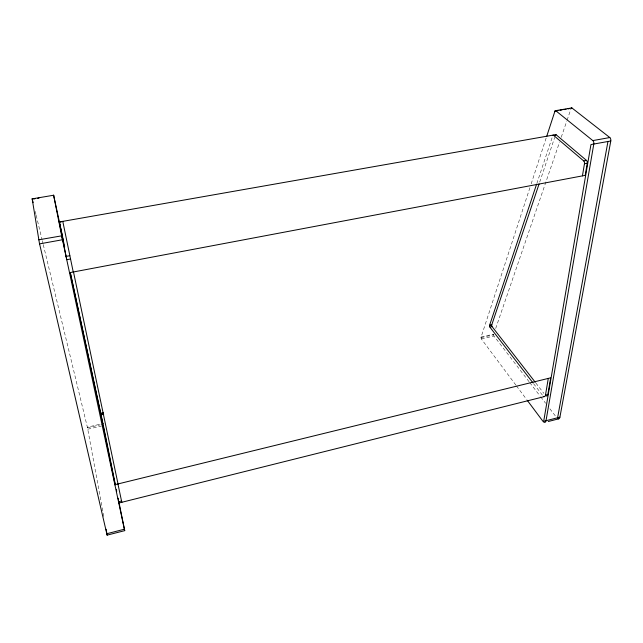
<?xml version="1.0" encoding="UTF-8"?>
<svg xmlns="http://www.w3.org/2000/svg" width="643" height="643" viewBox="0 0 643 643"><rect width="100%" height="100%" fill="white"/><g stroke="black" fill="none" stroke-linecap="round" stroke-linejoin="round"><path stroke-width="0.48" stroke-dasharray="3.21 2.41" d="M529.928 187.684L481.109 337.02A3.745 1.471 76.2 0 0 480.98 337.655L481.318 338.901L515.855 385.077M493.679 334.344A3.729 1.519 76.1 0 0 493.607 334.762L493.945 336.008L529.141 381.813M531.174 183.882L546.405 137.272M536.825 183.52L552.361 136.895M539.702 182.09L554.724 137.369M495.697 328.444L559.611 141.99M561.235 137.256L566.756 121.165M567.078 120.217L570.968 108.86M43.266 244.629L87.352 427.153L100.027 424.251M481.109 337.02L493.744 334.127M103.78 516.466L87.496 427.788L100.171 424.886M480.98 337.655L493.607 334.762M87.794 429.202L101.433 426.068M481.318 338.901L493.945 336.008M535.9 383.091L543.882 393.371M533.577 383.662L542.756 395.541M529.752 382.601L540.128 396.104M540.731 396.9L545.618 403.249M549.886 408.803L555.986 416.744M516.45 385.872L526.625 399.48M35.252 211.443L35.96 214.368M36.193 215.349L42.084 239.751M42.325 240.723L43.033 243.657M87.352 427.153L87.496 427.788"/><path stroke-width="0.96" d="M539.067 183.994L491.774 324.811A3.223 1.31 76.4 0 0 491.654 325.366L491.943 326.443L535.281 382.296M543.592 396.353A4.461 1.945 73.8 0 0 545.481 395.083L548.294 378.414M582.421 175.877L584.463 163.74A2.122 1.125 81.7 0 0 583.667 160.903L553.398 135.207A1.013 0.506 82.7 0 0 552.787 135.56L555.472 135.094A1.013 0.514 82.7 0 1 556.091 134.733L586.464 160.388A2.122 1.133 81.7 0 1 587.26 163.218L585.194 175.354L69.573 272.696M545.947 395.758A4.453 1.953 73.8 0 0 547.844 394.489L550.689 377.819L114.904 484.701M557.602 417.757L607.965 141.492M557.344 418.328A5.257 2.323 73 0 0 559.908 417.162L610.786 140.986A2.588 1.447 82.9 0 0 609.805 137.546L571.876 107.92L555.673 110.652A1.238 0.627 83.7 0 0 554.933 111.118A4.919 2.476 83.8 0 1 554.805 111.585L546.719 136.316M532.967 382.866L489.765 326.941L489.476 325.856A3.223 1.31 76.4 0 1 489.588 325.31L536.511 184.469M124.388 529.012L124.71 530.652L107.116 535.129L39.4 243.118L32.15 198.727L32.423 199.732M106.762 533.746L124.388 529.213L62.395 239.357M559.908 417.162L543.681 421.334L590.949 144.562L610.786 140.986M548.27 421.511L558.646 418.834M117.934 483.962L121.535 501.01L118.553 501.757L118.69 502.408M545.481 395.083L547.844 394.489M118.617 502.038L118.834 503.027L544.525 396.562M102.116 424.444L103.081 424.219L102.976 423.729M102.406 425.851L103.378 425.626M103.676 414.43L100.919 414.671M491.943 326.443C489.387 328.726 488.19 324.41 491.654 325.366M103.306 412.661L100.621 413.272L70.183 272.455M489.588 325.31L491.774 324.811M103.427 413.216L100.814 414.188M66.792 259.7L70.497 259.008M584.463 163.74L587.26 163.218M61.069 221.883L59.236 221.835L66.108 256.396L69.806 255.713M583.667 160.903L586.464 160.388M39.569 243.874L62.475 239.751M38.733 239.807L61.664 235.852M555.673 110.652L592.822 140.592L609.805 137.546M553.125 135.11L59.277 221.988M62.813 221.505L59.228 221.779M553.398 135.207L556.091 134.733M32.166 198.864L53.626 195.239L62.709 237.299M33.645 199.008L34.987 198.783M37.68 198.333L39.014 198.108M554.933 111.118L557.979 110.604M560.005 110.266L562.03 109.921M564.048 109.583L566.073 109.246M568.082 108.9L569.095 108.731M554.805 111.585L555.817 111.416M527.228 400.284L542.788 421.093A5.281 2.259 73.2 0 0 546.011 420.739L593.802 144.048A2.604 1.407 82.7 0 0 592.822 140.592M124.621 530.314L124.388 529.213M32.656 200.704L33.131 202.658M118.826 503.003L118.754 502.593M53.69 195.544L53.594 195.11L61.752 236.27M63.014 238.722L63.432 240.643M70.296 272.439L102.984 423.777M59.405 222.582L64.686 247.033M62.773 221.313L73.238 271.997M73.471 271.844L118.079 484.203M62.307 238.939L62.427 239.517M121.535 501.01L121.816 502.32L121.72 501.853M66.663 259.089L66.414 257.891M62.21 238.505L62.315 238.995M62.258 238.714L62.009 237.524M100.814 414.164L100.927 414.703M61.889 236.954L61.985 237.412M103.33 425.409L115.362 484.621M66.293 257.304L66.157 256.661M61.832 236.688L61.696 236.029M116.319 489.307L116.721 491.284M118.119 498.18L118.521 500.15M118.923 502.111L124.396 529.068M100.983 414.984L115.169 484.918M66.197 256.862L66.108 256.396M124.469 529.422L124.702 530.628M106.119 529.253L107.156 535.169M555.472 135.094A4.051 2.033 82.8 0 1 555.399 135.351M571.129 108.313A1.23 0.643 84 0 1 571.876 107.92"/></g></svg>
